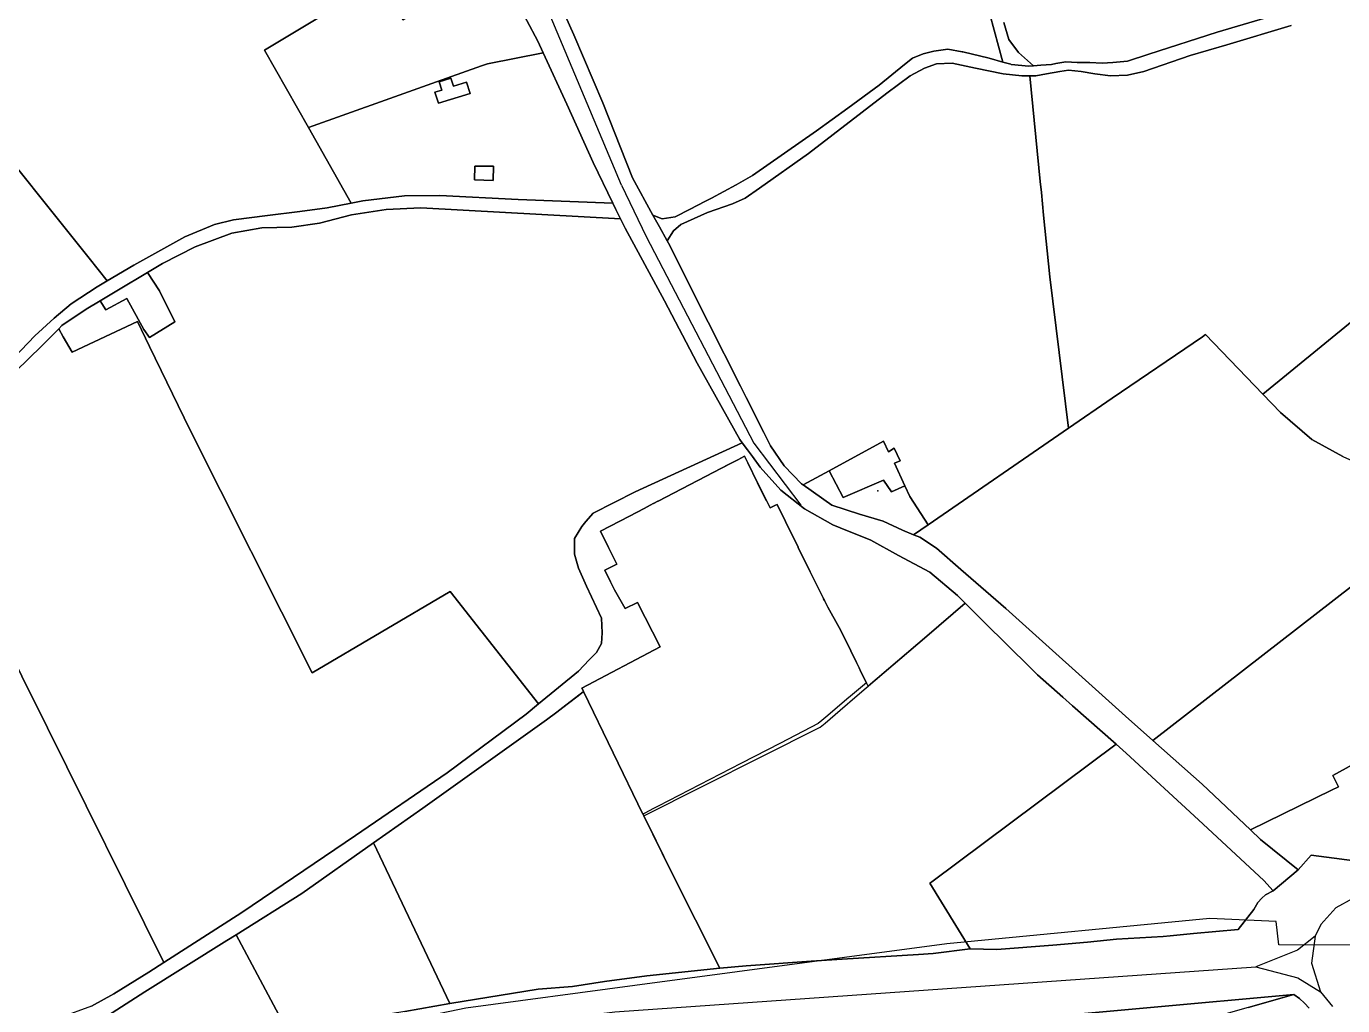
# Model space of a CAD drawing. Header units: metres. Extents: x 3 to 1027712, y 40 to 4430649.
# Drawn here: x 510162.5 to 510650.9, y 4410654.6 to 4411017.9 of the extents above; entities that cross this region are included whole.
import ezdxf

# ---------------------------------------------------------------- set-up
doc = ezdxf.new("R2010")
doc.units = ezdxf.units.M
doc.header["$MEASUREMENT"] = 0
doc.layers.add('A.ES.SDGC.CP.07003.cadastralparcel — CadastralParcel', color=1, linetype='Continuous')
doc.layers.add('Carreteras_5_km', color=2, linetype='Continuous', lineweight=30)
doc.layers.add('Tuberias_distribucion_agua_ABAQUA', color=5, linetype='Continuous', lineweight=30)
doc.layers.add('Yacimientos_arqueologicos', color=7, linetype='Continuous', true_color=0x160844)

msp = doc.modelspace()

# ---------------------------------------------------------------- linework, layer by layer
at = {"layer": 'A.ES.SDGC.CP.07003.cadastralparcel — CadastralParcel', "color": 7, "linetype": 'Continuous', "flags": 128}
for points in [[(510267.16, 4410980.34), (510250.87, 4411009.1), (510293.18, 4411034.48), (510302.19, 4411020.28), (510311.98, 4411026.18), (510305.65, 4411037.25), (510309.39, 4411038.98), (510306.91, 4411042.72), (510327.26, 4411054.93), (510329.56, 4411051.39), (510334.85, 4411043.83), (510344.15, 4411027.87), (510352.25, 4411012.39), (510354.26, 4411008.02), (510333.63, 4411004.03), (510331.44, 4411003.25), (510313, 4410996.68), (510300.78, 4410992.32), (510295.59, 4410990.47), (510267.16, 4410980.34)], [(510313, 4410996.68), (510331.44, 4411003.25), (510333.63, 4411004.03), (510354.26, 4411008.02), (510362.98, 4410989.05), (510372.75, 4410967.38), (510380.13, 4410952.28), (510345.03, 4410953.65), (510315.95, 4410955.18), (510302.83, 4410954.96), (510287.3, 4410953.21), (510283, 4410952.34), (510267.16, 4410980.34), (510295.59, 4410990.47), (510300.78, 4410992.32), (510313, 4410996.68)], [(510400.71, 4410937.42), (510400.24, 4410938.28), (510402.59, 4410942.06), (510405.39, 4410944.39), (510415.17, 4410948.82), (510424.49, 4410952.08), (510429.15, 4410954.17), (510434.51, 4410957.9), (510452.69, 4410970.7), (510481.81, 4410993.05), (510490.43, 4410999.57), (510495.79, 4411002.36), (510500.22, 4411003.99), (510506.04, 4411004.23), (510514.66, 4411002.36), (510524.92, 4411000.27), (510531.91, 4410999.57), (510534.79, 4410999.57), (510538.69, 4410960.33), (510539.09, 4410956.29), (510539.92, 4410947.89), (510542.2, 4410925.01), (510549.18, 4410868.83), (510497.1, 4410833.05), (510490.26, 4410843.48), (510488.44, 4410847.5), (510484.65, 4410855.87), (510486.69, 4410856.72), (510484.48, 4410861.48), (510482.44, 4410860.12), (510480.57, 4410864.03), (510460.38, 4410853.07), (510450.7, 4410847.81), (510450.46, 4410847.98), (510450.11, 4410848.23), (510443.67, 4410854.9), (510438.66, 4410862.28), (510436.14, 4410867.28), (510429.63, 4410880.16), (510427.46, 4410884.43), (510415.45, 4410908.21), (510400.71, 4410937.42)], [(510327.12, 4410992.97), (510315.38, 4410989.36), (510314.08, 4410993.44), (510316.68, 4410994.27), (510315.71, 4410997.31), (510320, 4410998.68), (510320.96, 4410995.67), (510325.77, 4410997.21), (510327.12, 4410992.97)], [(510327.12, 4410992.97), (510325.77, 4410997.21), (510320.96, 4410995.67), (510320, 4410998.68), (510315.71, 4410997.31), (510316.68, 4410994.27), (510314.08, 4410993.44), (510315.38, 4410989.36), (510327.12, 4410992.97)], [(510328.81, 4410960.94), (510328.95, 4410966.06), (510335.87, 4410966.06), (510335.73, 4410960.66), (510328.81, 4410960.94)], [(510328.81, 4410960.94), (510335.73, 4410960.66), (510335.87, 4410966.06), (510328.95, 4410966.06), (510328.81, 4410960.94)], [(510176.19, 4410902.74), (510174.52, 4410905.67), (510175.72, 4410906.87), (510184.69, 4410912.98), (510189.92, 4410916.12), (510192.01, 4410912.71), (510199.74, 4410916.9), (510206.16, 4410905.48), (510208.21, 4410902.45), (510217.55, 4410908.23), (510211.89, 4410919.84), (510207.4, 4410926.57), (510212.46, 4410929.59), (510213.03, 4410929.88), (510225.14, 4410936.13), (510238.7, 4410941.17), (510249.85, 4410943.13), (510261, 4410943.34), (510271.28, 4410944.88), (510283.09, 4410947.93), (510295.99, 4410949.9), (510308.89, 4410950.55), (510324.63, 4410949.68), (510382.93, 4410946.55), (510384.68, 4410942.97), (510399.22, 4410916.06), (510411.37, 4410892.97), (510427.17, 4410864.68), (510428.1, 4410863.43), (510388.33, 4410845.17), (510372.83, 4410837.28), (510370.15, 4410834.23), (510368.57, 4410832.42), (510365.83, 4410827.86), (510365.83, 4410822.09), (510367.35, 4410816.92), (510370.39, 4410810.24), (510375.87, 4410798.39), (510376.17, 4410792.93), (510375.87, 4410788.98), (510374.04, 4410785.64), (510371.31, 4410782.9), (510367.36, 4410778.71), (510352.56, 4410766.54), (510319.8, 4410808.21), (510268.58, 4410778.05), (510223.19, 4410868.37), (510208.22, 4410899.17), (510203.75, 4410908.36), (510187.72, 4410900.88), (510179.46, 4410897.03), (510176.19, 4410902.74)], [(510192.01, 4410912.71), (510189.92, 4410916.12), (510196.71, 4410920.19), (510207.4, 4410926.57), (510211.89, 4410919.84), (510217.55, 4410908.23), (510208.21, 4410902.45), (510206.16, 4410905.48), (510199.74, 4410916.9), (510192.01, 4410912.71)], [(510160.8, 4410776.85), (510118.99, 4410861.51), (510122.85, 4410864.17), (510144.13, 4410878.71), (510150.69, 4410883.25), (510158.66, 4410890.04), (510168.07, 4410899.22), (510174.52, 4410905.67), (510176.19, 4410902.74), (510179.46, 4410897.03), (510187.72, 4410900.88), (510203.75, 4410908.36), (510208.22, 4410899.17), (510223.19, 4410868.37), (510268.58, 4410778.05), (510319.8, 4410808.21), (510352.56, 4410766.54), (510347.93, 4410762.72), (510318.6, 4410741.03), (510284.69, 4410717.81), (510242.41, 4410689.26), (510213.56, 4410670.62), (510170.33, 4410757.65), (510160.8, 4410776.85)], [(510494.02, 4410828.36), (510491.67, 4410829.32), (510497.1, 4410833.05), (510549.18, 4410868.83), (510565.32, 4410879.92), (510598.85, 4410902.77), (510600, 4410903.54), (510621.31, 4410881.43), (510627.84, 4410874.67), (510639.39, 4410864.69), (510650.95, 4410858.39), (510666.19, 4410851.58), (510680.37, 4410843.18), (510688.57, 4410836.81), (510580.48, 4410753.02), (510570.37, 4410762.02), (510525.96, 4410801.93), (510509.27, 4410816.46), (510500.22, 4410824.32), (510494.02, 4410828.36)], [(510465.62, 4410843.14), (510460.38, 4410853.07), (510480.57, 4410864.03), (510482.44, 4410860.12), (510484.48, 4410861.48), (510486.69, 4410856.72), (510484.65, 4410855.87), (510488.44, 4410847.5), (510483.46, 4410845.17), (510480.57, 4410849.59), (510465.62, 4410843.14)], [(510105, 4410757.09), (510082.19, 4410807.7), (510074.79, 4410827.2), (510078.15, 4410832.82), (510079.45, 4410832.91), (510081.81, 4410833.75), (510085, 4410835.6), (510092.24, 4410841.48), (510107.71, 4410853.75), (510118.99, 4410861.51), (510160.8, 4410776.85), (510170.33, 4410757.65), (510213.56, 4410670.62), (510207.96, 4410667.01), (510195.01, 4410659.02), (510186.63, 4410654.45), (510175.2, 4410650.26), (510158.44, 4410645.31), (510155.57, 4410644.86), (510136.73, 4410641.89), (510121.87, 4410638.84), (510094.82, 4410630.2), (510051.9, 4410729.56), (510105, 4410757.09)], [(510384.71, 4410801.98), (510380.71, 4410808.84), (510379.22, 4410811.85), (510377.09, 4410816.17), (510381.55, 4410818.38), (510378.5, 4410824.55), (510375.49, 4410830.65), (510386.3, 4410836.26), (510391.73, 4410839.08), (510393.99, 4410840.26), (510394.2, 4410840.37), (510395.13, 4410840.85), (510395.25, 4410840.91), (510396.79, 4410841.71), (510396.87, 4410841.75), (510420.38, 4410853.96), (510424.25, 4410855.97), (510426.71, 4410857.25), (510427.54, 4410857.68), (510428.93, 4410858.4), (510430.14, 4410855.97), (510433.81, 4410848.56), (510437.19, 4410841.75), (510437.93, 4410840.26), (510438.44, 4410839.24), (510440.5, 4410840.26), (510441.03, 4410840.52), (510441.16, 4410840.26), (510444.12, 4410834.27), (510448.87, 4410824.65), (510448.92, 4410824.55), (510453.37, 4410815.53), (510455.19, 4410811.85), (510456.68, 4410808.84), (510458.23, 4410805.7), (510458.29, 4410805.57), (510458.61, 4410804.92), (510459.83, 4410802.45), (510464.06, 4410794.96), (510466.29, 4410790.57), (510470.48, 4410781.95), (510471.44, 4410779.98), (510472.16, 4410778.49), (510474.17, 4410774.37), (510469.07, 4410770.07), (510468.31, 4410769.42), (510466.96, 4410768.28), (510459.83, 4410762.27), (510457.65, 4410760.43), (510456.26, 4410759.26), (510442.28, 4410752.05), (510427.54, 4410744.45), (510396.87, 4410728.63), (510395.72, 4410728.03), (510395.25, 4410727.79), (510391.97, 4410726.1), (510391.72, 4410725.96), (510391.26, 4410725.72), (510369.24, 4410771.14), (510369.04, 4410771.54), (510368.63, 4410772.35), (510397.69, 4410787.7), (510389.28, 4410804.16), (510384.71, 4410801.98)], [(510461.37, 4410840.27), (510450.7, 4410847.81), (510460.38, 4410853.07), (510465.62, 4410843.14), (510480.57, 4410849.59), (510483.46, 4410845.17), (510488.44, 4410847.5), (510490.26, 4410843.48), (510497.1, 4410833.05), (510491.67, 4410829.32), (510487.58, 4410830.98), (510480.43, 4410834.32), (510471.62, 4410836.94), (510461.37, 4410840.27)], [(510598.73, 4410736.77), (510580.48, 4410753.02), (510688.57, 4410836.81), (510694.56, 4410832.15), (510707.65, 4410820.61), (510721.36, 4410808.53), (510674.1, 4410754.77), (510660.67, 4410747.4), (510647.3, 4410740.07), (510649.4, 4410735.87), (510646.76, 4410734.58), (510616.63, 4410719.87), (510598.73, 4410736.77)], [(510391.63, 4410725.04), (510457.07, 4410757.88), (510458.84, 4410759.4), (510464.44, 4410764.2), (510470.8, 4410769.66), (510496.55, 4410791.72), (510510.82, 4410803.96), (510518.13, 4410796.66), (510520.6, 4410794.19), (510523.78, 4410791.05), (510537.64, 4410777.38), (510547.08, 4410769.05), (510550.63, 4410765.9), (510566.84, 4410751.59), (510498.4, 4410700.56), (510497.66, 4410700.02), (510512.63, 4410675.73), (510498.98, 4410673.98), (510493.56, 4410673.6), (510465.14, 4410671.92), (510453.64, 4410671.17), (510429.53, 4410669.41), (510419.76, 4410668.52), (510401.74, 4410704.43), (510391.63, 4410725.04)], [(510366.7, 4410769.16), (510369.07, 4410771), (510369.24, 4410771.14), (510391.26, 4410725.72), (510391.63, 4410725.04), (510393.45, 4410721.31), (510401.74, 4410704.43), (510419.76, 4410668.52), (510392.77, 4410665.71), (510377.05, 4410663.61), (510365.12, 4410661.7), (510352.42, 4410660.79), (510319.69, 4410655.5), (510291.33, 4410714.99), (510309.67, 4410727.88), (510355.47, 4410760.7), (510359.36, 4410763.48), (510361.55, 4410765.18), (510366.7, 4410769.16)], [(510512.63, 4410675.73), (510497.66, 4410700.02), (510498.4, 4410700.56), (510566.84, 4410751.59), (510570.53, 4410748.33), (510597.46, 4410723.56), (510621.61, 4410701.05), (510625.04, 4410697.2), (510622.28, 4410695.69), (510620.88, 4410694.55), (510619.4, 4410692.85), (510617.89, 4410690.37), (510612.17, 4410682.86), (510595.51, 4410681.37), (510586.91, 4410680.5), (510584.31, 4410680.31), (510566.95, 4410679.31), (510556.25, 4410678.22), (510543.33, 4410677.08), (510522.58, 4410675.51), (510512.63, 4410675.73)], [(510260.09, 4410643.85), (510240.33, 4410680.93), (510264.72, 4410696.29), (510291.33, 4410714.99), (510319.69, 4410655.5), (510302.92, 4410652.53), (510297.57, 4410651.6), (510288.08, 4410649.78), (510260.09, 4410643.85)], [(510179.16, 4410623.81), (510166.12, 4410641.23), (510171.57, 4410642.16), (510183.96, 4410645.28), (510206.43, 4410659.75), (510236.91, 4410678.78), (510240.33, 4410680.93), (510260.09, 4410643.85), (510251.27, 4410641.98), (510235.97, 4410639.89), (510221.53, 4410635.51), (510200.85, 4410630.05), (510179.16, 4410623.81)], [(510632.77, 4410658.81), (510615.88, 4410653.94), (510558.49, 4410637.58), (510535.23, 4410630.95), (510534.64, 4410630.78), (510534.14, 4410631.49), (510523.66, 4410648.85), (510632.77, 4410658.81)]]:
    msp.add_lwpolyline(points, close=True, dxfattribs=at)
for points in [[(510515.19, 4411040.27), (510524.82, 4411004.66), (510519.76, 4411006.11), (510509.99, 4411008.38), (510509.74, 4411008.44), (510504.38, 4411009.37), (510499.25, 4411008.67), (510495.29, 4411007.74), (510491.33, 4411006.11), (510488.3, 4411003.78), (510478.98, 4410996.1), (510467.3, 4410987.58), (510455.68, 4410979.1), (510431.92, 4410962.57), (510425.86, 4410959.08), (510416.77, 4410954.19), (510414.3, 4410952.92), (510408.85, 4410950.1), (510403.26, 4410947.21), (510398.36, 4410946.51), (510394.98, 4410947.86), (510387.37, 4410961.71), (510376.36, 4410989.48), (510365.63, 4411014.73), (510358.25, 4411031.4)], [(510525.12, 4411019.31), (510527.06, 4411012.95), (510530.6, 4411008.18), (510536.15, 4411003.23), (510534.44, 4411003.08), (510527.91, 4411003.78), (510527.77, 4411003.82), (510524.82, 4411004.66), (510515.19, 4411040.27)], [(510293.18, 4411034.48), (510250.87, 4411009.1), (510267.16, 4410980.34), (510283, 4410952.34), (510274.07, 4410950.54), (510264.01, 4410949.23), (510251.99, 4410947.71), (510239.31, 4410946.17), (510232.31, 4410944.42), (510221.37, 4410939.85), (510202.35, 4410929.36), (510192.53, 4410923.5), (510185.77, 4410931.94), (510143.77, 4410984.32)], [(510358.25, 4411031.4), (510365.63, 4411014.73), (510376.36, 4410989.48), (510387.37, 4410961.71), (510394.98, 4410947.86), (510397.39, 4410943.47), (510400.24, 4410938.28), (510400.71, 4410937.42), (510415.45, 4410908.21), (510427.46, 4410884.43), (510429.63, 4410880.16), (510436.14, 4410867.28), (510436.14, 4410867.28), (510438.66, 4410862.28), (510443.67, 4410854.9), (510450.11, 4410848.23), (510450.46, 4410847.98), (510450.7, 4410847.81), (510461.37, 4410840.27), (510471.62, 4410836.94), (510480.43, 4410834.32), (510487.58, 4410830.98), (510491.67, 4410829.32), (510494.02, 4410828.36), (510500.22, 4410824.32), (510509.27, 4410816.46), (510525.96, 4410801.93), (510570.37, 4410762.02), (510580.48, 4410753.02), (510598.73, 4410736.77), (510616.63, 4410719.87), (510620.42, 4410716.29), (510634.39, 4410705), (510625.04, 4410697.2), (510621.61, 4410701.05), (510597.46, 4410723.56), (510570.53, 4410748.33), (510566.84, 4410751.59), (510550.63, 4410765.9), (510547.08, 4410769.05), (510537.64, 4410777.38), (510523.78, 4410791.05), (510520.6, 4410794.19), (510518.13, 4410796.66), (510510.82, 4410803.96), (510507.97, 4410806.81), (510497.72, 4410815.38), (510486.04, 4410821.58), (510475.79, 4410827.29), (510464.47, 4410831.9), (510461.73, 4410833.01), (510451.24, 4410838.96), (510442.42, 4410845.87), (510434.79, 4410854.44), (510431.91, 4410858.32), (510430.09, 4410860.75), (510428.1, 4410863.43), (510427.17, 4410864.68), (510411.37, 4410892.97), (510399.22, 4410916.06), (510384.68, 4410942.97), (510382.93, 4410946.55), (510381.24, 4410950.01), (510380.13, 4410952.28), (510372.75, 4410967.38), (510362.98, 4410989.05), (510354.26, 4411008.02), (510352.25, 4411012.39), (510344.15, 4411027.87)], [(510631.8, 4411018.18), (510607.86, 4411010.98), (510594.35, 4411007.02), (510577.11, 4411001.2), (510571.05, 4410999.8), (510564.76, 4410999.57), (510558.93, 4411000.27), (510553.81, 4411001.2), (510549.15, 4411001.66), (510545.89, 4411001.2), (510540.99, 4411000.27), (510537.03, 4410999.57), (510534.79, 4410999.57), (510531.91, 4410999.57), (510524.92, 4411000.27), (510514.66, 4411002.36), (510506.04, 4411004.23), (510500.22, 4411003.99), (510495.79, 4411002.36), (510490.43, 4410999.57), (510481.81, 4410993.05), (510452.69, 4410970.7), (510434.51, 4410957.9), (510429.15, 4410954.17), (510424.49, 4410952.08), (510415.17, 4410948.82), (510405.39, 4410944.39), (510402.59, 4410942.06), (510400.24, 4410938.28), (510397.39, 4410943.47), (510394.98, 4410947.86), (510394.98, 4410947.86), (510398.36, 4410946.51), (510403.26, 4410947.21), (510408.85, 4410950.1), (510414.3, 4410952.92), (510416.77, 4410954.19), (510425.86, 4410959.08), (510431.92, 4410962.57), (510455.68, 4410979.1), (510467.3, 4410987.58), (510478.98, 4410996.1), (510488.3, 4411003.78), (510491.33, 4411006.11), (510495.29, 4411007.74), (510499.25, 4411008.67), (510504.38, 4411009.37), (510509.74, 4411008.44), (510509.99, 4411008.38), (510519.76, 4411006.11), (510524.82, 4411004.66), (510527.77, 4411003.82), (510527.91, 4411003.78), (510534.44, 4411003.08), (510536.15, 4411003.23), (510538.87, 4411003.45), (510542.82, 4411003.78), (510544.41, 4411004.06), (510548.18, 4411004.71), (510552.38, 4411004.48), (510557.04, 4411004.48), (510561.7, 4411004.25), (510565.66, 4411004.48), (510571.02, 4411004.95), (510578.94, 4411007.51), (510604.27, 4411015.69), (510625.7, 4411021.98)], [(510625.7, 4411021.98), (510604.27, 4411015.69), (510578.94, 4411007.51), (510571.02, 4411004.95), (510565.66, 4411004.48), (510561.7, 4411004.25), (510557.04, 4411004.48), (510552.38, 4411004.48), (510548.18, 4411004.71), (510544.41, 4411004.06), (510542.82, 4411003.78), (510538.87, 4411003.45), (510536.15, 4411003.23), (510530.6, 4411008.18), (510527.06, 4411012.95), (510525.12, 4411019.31)], [(510677.39, 4410927.29), (510621.31, 4410881.43), (510600, 4410903.54), (510598.85, 4410902.77), (510565.32, 4410879.92), (510549.18, 4410868.83), (510542.2, 4410925.01), (510539.92, 4410947.89), (510539.09, 4410956.29), (510538.69, 4410960.33), (510534.79, 4410999.57), (510537.03, 4410999.57), (510540.99, 4411000.27), (510545.89, 4411001.2), (510549.15, 4411001.66), (510553.81, 4411001.2), (510558.93, 4411000.27), (510564.76, 4410999.57), (510571.05, 4410999.8), (510577.11, 4411001.2), (510594.35, 4411007.02), (510607.86, 4411010.98), (510631.8, 4411018.18)], [(510143.77, 4410984.32), (510185.77, 4410931.94), (510192.53, 4410923.5), (510188.79, 4410921.27), (510179.17, 4410914.94), (510172.83, 4410909.69), (510165.61, 4410903.14), (510157.96, 4410895.05)], [(510157.96, 4410895.05), (510165.61, 4410903.14), (510172.83, 4410909.69), (510179.17, 4410914.94), (510188.79, 4410921.27), (510192.53, 4410923.5), (510202.35, 4410929.36), (510221.37, 4410939.85), (510232.31, 4410944.42), (510239.31, 4410946.17), (510251.99, 4410947.71), (510264.01, 4410949.23), (510274.07, 4410950.54), (510283, 4410952.34), (510287.3, 4410953.21), (510302.83, 4410954.96), (510315.95, 4410955.18), (510345.03, 4410953.65), (510380.13, 4410952.28), (510381.24, 4410950.01), (510382.93, 4410946.55), (510324.63, 4410949.68), (510308.89, 4410950.55), (510295.99, 4410949.9), (510283.09, 4410947.93), (510271.28, 4410944.88), (510261, 4410943.34), (510249.85, 4410943.13), (510238.7, 4410941.17), (510225.14, 4410936.13), (510213.03, 4410929.88), (510212.46, 4410929.59), (510207.4, 4410926.57), (510196.71, 4410920.19), (510189.92, 4410916.12), (510184.69, 4410912.98), (510175.72, 4410906.87), (510174.52, 4410905.67), (510168.07, 4410899.22), (510158.66, 4410890.04)], [(510650.95, 4410858.39), (510639.39, 4410864.69), (510627.84, 4410874.67), (510627.84, 4410874.67), (510621.31, 4410881.43), (510677.39, 4410927.29)], [(510186.63, 4410654.45), (510195.01, 4410659.02), (510207.96, 4410667.01), (510213.56, 4410670.62), (510242.41, 4410689.26), (510284.69, 4410717.81), (510318.6, 4410741.03), (510347.93, 4410762.72), (510352.56, 4410766.54), (510367.36, 4410778.71), (510371.31, 4410782.9), (510374.04, 4410785.64), (510375.87, 4410788.98), (510376.17, 4410792.93), (510375.87, 4410798.39), (510370.39, 4410810.24), (510367.35, 4410816.92), (510365.83, 4410822.09), (510365.83, 4410827.86), (510368.57, 4410832.42), (510370.15, 4410834.23), (510372.83, 4410837.28), (510388.33, 4410845.17), (510428.1, 4410863.43), (510430.09, 4410860.75), (510431.91, 4410858.32), (510434.79, 4410854.44), (510442.42, 4410845.87), (510451.24, 4410838.96), (510461.73, 4410833.01), (510464.47, 4410831.9), (510475.79, 4410827.29), (510486.04, 4410821.58), (510497.72, 4410815.38), (510507.97, 4410806.81), (510510.82, 4410803.96), (510496.55, 4410791.72), (510474.86, 4410773.14), (510474.17, 4410774.37), (510472.16, 4410778.49), (510471.44, 4410779.98), (510470.48, 4410781.95), (510466.29, 4410790.57), (510464.06, 4410794.96), (510459.83, 4410802.45), (510458.61, 4410804.92), (510458.29, 4410805.57), (510458.23, 4410805.7), (510456.68, 4410808.84), (510455.19, 4410811.85), (510453.37, 4410815.53), (510448.92, 4410824.55), (510448.87, 4410824.65), (510444.82, 4410832.84), (510444.12, 4410834.27), (510441.16, 4410840.26), (510441.03, 4410840.52), (510440.5, 4410840.26), (510438.44, 4410839.24), (510437.93, 4410840.26), (510437.19, 4410841.75), (510437.03, 4410842.07), (510433.81, 4410848.56), (510430.14, 4410855.97), (510428.93, 4410858.4), (510427.54, 4410857.68), (510426.71, 4410857.25), (510424.25, 4410855.97), (510423.03, 4410855.33), (510420.38, 4410853.96), (510396.87, 4410841.75), (510396.79, 4410841.71), (510395.25, 4410840.91), (510395.13, 4410840.85), (510394.2, 4410840.37), (510393.99, 4410840.26), (510391.73, 4410839.08), (510386.3, 4410836.26), (510375.49, 4410830.65), (510378.5, 4410824.55), (510381.55, 4410818.38), (510377.09, 4410816.17), (510379.22, 4410811.85), (510380.71, 4410808.84), (510384.71, 4410801.98), (510384.71, 4410801.98), (510389.28, 4410804.16), (510397.69, 4410787.7), (510368.63, 4410772.35), (510369.04, 4410771.54), (510369.24, 4410771.14), (510369.07, 4410771), (510361.55, 4410765.18), (510359.36, 4410763.48), (510355.47, 4410760.7), (510309.67, 4410727.88), (510291.33, 4410714.99), (510264.72, 4410696.29), (510240.33, 4410680.93), (510236.91, 4410678.78), (510206.43, 4410659.75), (510183.96, 4410645.28)], [(510660.99, 4410707.6), (510639.15, 4410710.5), (510634.39, 4410705), (510634.39, 4410705), (510620.42, 4410716.29), (510616.63, 4410719.87), (510646.76, 4410734.58), (510649.4, 4410735.87), (510647.3, 4410740.07), (510660.67, 4410747.4)], [(510302.92, 4410652.53), (510319.69, 4410655.5), (510352.42, 4410660.79), (510365.12, 4410661.7), (510377.05, 4410663.61), (510392.77, 4410665.71), (510419.76, 4410668.52), (510429.53, 4410669.41), (510453.64, 4410671.17), (510465.14, 4410671.92), (510493.56, 4410673.6), (510498.98, 4410673.98), (510512.63, 4410675.73), (510522.58, 4410675.51), (510543.33, 4410677.08), (510556.25, 4410678.22), (510566.95, 4410679.31), (510584.31, 4410680.31), (510586.91, 4410680.5), (510595.51, 4410681.37), (510612.17, 4410682.86), (510617.89, 4410690.37), (510619.4, 4410692.85), (510620.88, 4410694.55), (510622.28, 4410695.69), (510625.04, 4410697.2), (510634.39, 4410705), (510639.15, 4410710.5), (510660.99, 4410707.6)], [(510638.5, 4410653.69), (510636.74, 4410655.56), (510634.83, 4410657.27), (510632.82, 4410658.77), (510632.77, 4410658.81), (510523.66, 4410648.85)], [(510615.88, 4410653.94), (510632.77, 4410658.81), (510634.83, 4410657.27), (510636.74, 4410655.56), (510638.5, 4410653.69)]]:
    msp.add_lwpolyline(points, dxfattribs=at)
at = {"layer": 'Carreteras_5_km'}
for p, q in [((510383.38, 4410959.02, 10.72), (510392.42, 4410939.89, 10.77)), ((510392.42, 4410939.89, 10.77), (510432.46, 4410863.3, 10.56)), ((510432.46, 4410863.3, 10.56), (510449.91, 4410840.32, 9.92)), ((510642.84, 4410684.75, 1.26), (510640.72, 4410680.47, 1.23)), ((510642.62, 4410659.78, 1.11), (510647.16, 4410654.3, 1.05))]:
    msp.add_line(p, q, dxfattribs=at)
for points in [[(510383.38, 4410959.02, 10.72), (510356.82, 4411021.97, 10.79), (510341.87, 4411048.33, 10.47), (510230.71, 4411215.21, 11.59), (510224.87, 4411227.95, 11.93)], [(510654.62, 4410694.41, 1.45), (510648.38, 4410690.9, 1.38), (510642.84, 4410684.75, 1.26)], [(510640.72, 4410680.47, 1.23), (510634.15, 4410675.18, 1.23), (510618.69, 4410669.03, 1.12)], [(510640.72, 4410680.47, 1.23), (510639.27, 4410670.41, 1.2), (510642.62, 4410659.78, 1.11)], [(509996.56, 4410544.35, 2.05), (510159.97, 4410604.85, 1.81), (510220.9, 4410623.25, 1.73), (510282.42, 4410637.59, 1.61), (510334.41, 4410646.65, 1.55), (510380.82, 4410652.41, 1.41), (510618.69, 4410669.03, 1.12)], [(510618.69, 4410669.03, 1.12), (510634.26, 4410665.02, 1.16), (510642.62, 4410659.78, 1.11)]]:
    msp.add_polyline3d(points, dxfattribs=at)
at = {"layer": 'Tuberias_distribucion_agua_ABAQUA'}
msp.add_lwpolyline([(511171.42, 4410685.87), (511059.66, 4410651.16), (511003.35, 4410643.54), (510933.29, 4410642.69), (510853.28, 4410654.12), (510723.53, 4410676.98), (510627.22, 4410677.19), (510626.16, 4410685.87), (510601.61, 4410686.93), (510504.03, 4410677.62), (510388.25, 4410662.16), (510325.59, 4410653.7), (510194.15, 4410626.39), (510081.12, 4410590.62), (509967.45, 4410542.36), (509918.77, 4410518.44), (509864.16, 4410495.79), (509785.42, 4410470.61), (509740.33, 4410455.58), (509705.41, 4410440.34), (509521.68, 4410377.26), (509426.64, 4410343.6)], dxfattribs=at)
at = {"layer": 'Yacimientos_arqueologicos'}
msp.add_point((510478.46, 4410845.57, 9.6), dxfattribs=at)

doc.saveas('drawing.dxf')
